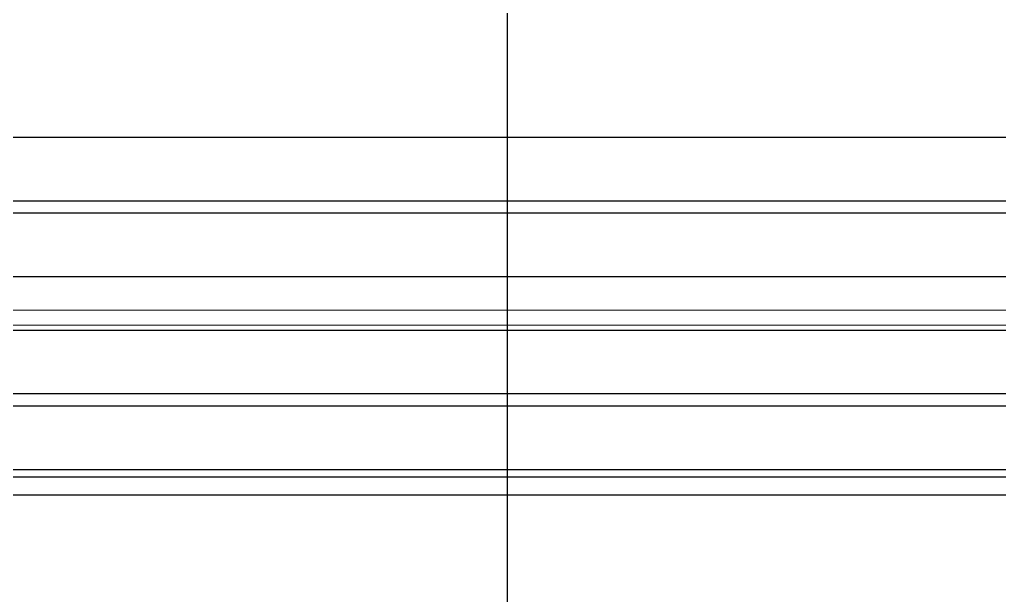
# Model space of a CAD drawing. Header units: feet. Extents: x -21 to 5170, y -254 to 1413.
# Drawn here: x 1823.2 to 1841.07, y 57.84 to 68.35 of the extents above; entities that cross this region are included whole.
import ezdxf
from ezdxf.lldxf.tags import DXFTag

# ---------------------------------------------------------------- set-up
doc = ezdxf.new("R2010")
doc.units = ezdxf.units.FT
doc.header["$MEASUREMENT"] = 0
for name, color, linetype in [('DC FEEEDERS', 1, 'Continuous'), ('PV-AG-DC1', 142, 'DC1'), ('WIRE MANAGEMENT', 4, 'Continuous')]:
    doc.layers.add(name, color=color, linetype=linetype)
doc.layers.add('G-NPLT', color=67, linetype='Continuous', plot=False)
doc.styles.add('NEI-A', font='arial.ttf')
tags = doc.linetypes.add('DC1', pattern='A,0.176989,-0.035266,["DC1",NEI-A,S=0.1,R=0,X=0,Y=-0.05],-0.314734,0.176989', length=0.703978).pattern_tags.tags
tags[6] = DXFTag(74, 10)

msp = doc.modelspace()

# ---------------------------------------------------------------- linework, layer by layer
at = {"layer": 'DC FEEEDERS'}
for points in [[(1805.32588, 66.20605), (1847.77006, 66.20605)], [(1805.32588, 65.04605), (1847.77006, 65.04605)], [(1805.32588, 64.8241), (1847.77006, 64.8241)], [(1805.32588, 63.6641), (1847.77006, 63.6641)], [(1805.32588, 62.68671), (1847.77006, 62.68671)], [(1805.32588, 61.52671), (1847.77006, 61.52671)], [(1805.32588, 61.30476), (1847.77006, 61.30476)], [(1805.32588, 60.14476), (1847.77006, 60.14476)]]:
    msp.add_lwpolyline(points, dxfattribs=at)
at = {"layer": 'G-NPLT'}
msp.add_lwpolyline([(1832.0982, 315.58045), (2480.28002, 315.58045), (2480.28002, -144.6313), (1832.0982, -144.6313)], close=True, dxfattribs=at)
at = {"layer": 'PV-AG-DC1', "flags": 128}
for points in [[(1847.77006, 60.00291), (1805.32588, 60.00291)], [(1847.77006, 59.67045), (1805.32588, 59.67045)]]:
    msp.add_lwpolyline(points, dxfattribs=at)
at = {"layer": 'WIRE MANAGEMENT', "color": 4, "linetype": 'Continuous', "lineweight": 18, "elevation": 0.11854, "flags": 128}
for points in [[(1805.32588, 63.05156), (1847.77006, 63.05156)], [(1805.32588, 62.77349), (1847.77006, 62.77349)]]:
    msp.add_lwpolyline(points, dxfattribs=at)

doc.saveas('drawing.dxf')
